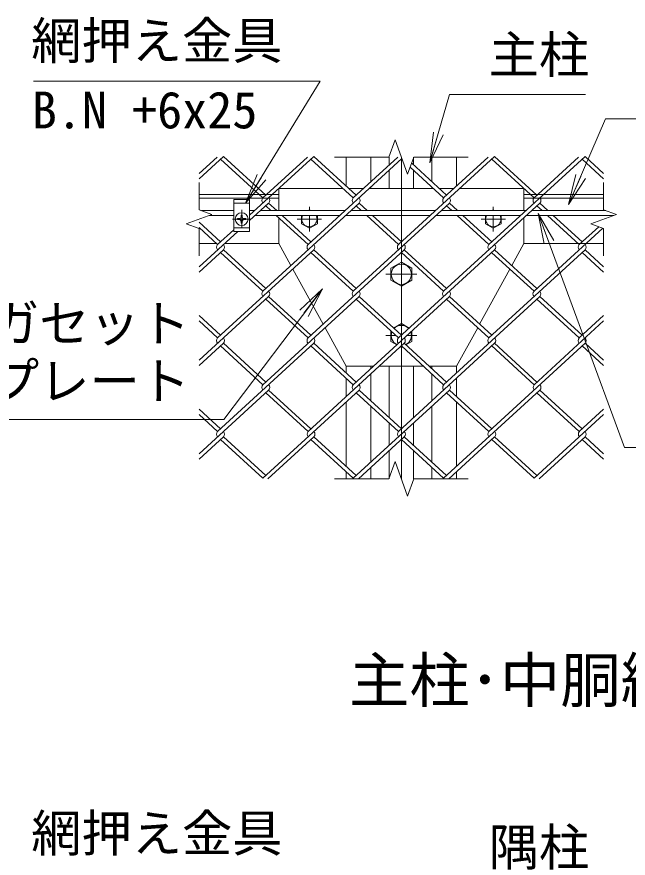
# Model space of a CAD drawing. Units: millimetres, scale not verified. Extents: x -10500 to 10500, y -7425 to 7425.
# Drawn here: x 3823 to 5818, y 1323 to 4069 of the extents above; entities that cross this region are included whole.
import ezdxf
from ezdxf.enums import TextEntityAlignment as Align

# ---------------------------------------------------------------- set-up
doc = ezdxf.new("R2010")
doc.units = ezdxf.units.MM
doc.header["$LTSCALE"] = 50
doc.linetypes.add('DASHED', pattern=[7.5, 6, -1.5])
doc.linetypes.add('USER1', pattern=[50.8, 31.75, -6.35, 6.35, -6.35])
for name, color, linetype, lineweight in [('0-0_D-STR3', 3, 'Continuous', 13), ('0-1_D-STR1', 1, 'Continuous', 18), ('0-2_D-BMK', 2, 'USER1', 13), ('0-4_D-STR-TXT', 7, 'Continuous', 9), ('0-5_D-STR2', 7, 'Continuous', 9), ('0-6_D-STR-DIM', 7, 'Continuous', 9), ('0-7_0', 7, 'Continuous', 9)]:
    doc.layers.add(name, color=color, linetype=linetype, lineweight=lineweight)
doc.layers.add('0-3_D-TTL-TXT', color=7, linetype='Continuous')
doc.styles.add('ＭＳ ゴシック', font='')
doc.styles.get('ＭＳ ゴシック').set_extended_font_data('MS Gothic')

# ---------------------------------------------------------------- blocks, each defined once
blk = doc.blocks.new('_Open')
at = {"layer": '0-7_0'}
blk.add_line((-50, 8.33), (0, 0), dxfattribs=at)
blk.add_lwpolyline([(-50, -8.33), (0, 0), (-50, 0)], dxfattribs=at)

msp = doc.modelspace()

# ---------------------------------------------------------------- linework, layer by layer
at = {"layer": '0-0_D-STR3'}
for p, q in [((4677.63, 3508.99), (4677.63, 3436.99)), ((4677.63, 3508.99), (4887.46, 3508.99)), ((4906.4, 3508.99), (4954.41, 3508.99)), ((4972.88, 3508.99), (5182.37, 3508.99)), ((5201.32, 3508.99), (5248.85, 3508.99)), ((5267.8, 3508.99), (5477.63, 3508.99)), ((5477.63, 3508.99), (5477.63, 3436.99)), ((4530.72, 3472.99), (4582.72, 3472.99)), ((4530.72, 3368.99), (4530.72, 3472.99)), ((4582.72, 3472.99), (4582.72, 3368.99)), ((4530.72, 3436.99), (4425.27, 3436.99)), ((4582.72, 3436.99), (4599.4, 3436.99)), ((4618.35, 3436.99), (4894.31, 3436.99)), ((4774.12, 3436.99), (4777.63, 3439.01)), ((4777.63, 3439.01), (4781.13, 3436.99)), ((4913.26, 3436.99), (5189.22, 3436.99)), ((5208.17, 3436.99), (5484.13, 3436.99)), ((5377.63, 3439.01), (5374.12, 3436.99)), ((5381.13, 3436.99), (5377.63, 3439.01)), ((5503.08, 3436.99), (5745.27, 3436.99)), ((4530.72, 3420.99), (4450.6, 3420.99)), ((4549.4, 3410.56), (4543.32, 3410.45)), ((4543.32, 3410.45), (4543.32, 3407.53)), ((4543.32, 3410.45), (4543.32, 3407.53)), ((4549.4, 3407.42), (4543.32, 3407.53)), ((4553.12, 3412.45), (4549.4, 3410.56)), ((4553.12, 3405.53), (4549.4, 3407.42)), ((4553.19, 3412.52), (4555.15, 3416.21)), ((4553.19, 3405.46), (4555.15, 3401.77)), ((4555.26, 3422.39), (4555.15, 3416.21)), ((4555.16, 3422.39), (4558.18, 3422.39)), ((4558.18, 3422.39), (4558.29, 3416.21)), ((4560.25, 3412.52), (4558.29, 3416.21)), ((4560.25, 3405.46), (4558.29, 3401.77)), ((4560.32, 3412.45), (4564.04, 3410.56)), ((4560.32, 3405.53), (4564.04, 3407.42)), ((4564.04, 3407.42), (4570.12, 3407.53)), ((4600.89, 3420.99), (4876.85, 3420.99)), ((4677.63, 3413.67), (4677.63, 3328.99)), ((4751.63, 3393.98), (4751.63, 3420.99)), ((4803.63, 3420.99), (4803.63, 3393.98)), ((4895.8, 3420.99), (5171.76, 3420.99)), ((5190.71, 3420.99), (5466.67, 3420.99)), ((5351.63, 3420.99), (5351.63, 3393.98)), ((5403.63, 3393.98), (5403.63, 3420.99)), ((5477.63, 3413.67), (5477.63, 3328.99)), ((5485.62, 3420.99), (5770.6, 3420.99)), ((4555.26, 3395.59), (4555.15, 3401.77)), ((4555.26, 3395.59), (4558.18, 3395.59)), ((4558.18, 3395.59), (4558.29, 3401.77)), ((4777.63, 3378.97), (4751.63, 3393.98)), ((4803.63, 3393.98), (4777.63, 3378.97)), ((5351.63, 3393.98), (5377.63, 3378.97)), ((5377.63, 3378.97), (5403.63, 3393.98)), ((4582.72, 3368.99), (4530.72, 3368.99)), ((4677.63, 3328.99), (4717.09, 3257.24)), ((5438.16, 3257.24), (5477.63, 3328.99)), ((4723.44, 3245.69), (4822.26, 3066.01)), ((5332.99, 3066.01), (5431.81, 3245.69)), ((5077.63, 3189.73), (5043.63, 3209.36)), ((5111.63, 3209.36), (5077.63, 3189.73)), ((4828.61, 3054.47), (4897.63, 2928.99)), ((5051.87, 3053.38), (5077.63, 3068.25)), ((5077.63, 3068.25), (5103.39, 3053.38)), ((5043.63, 3009.36), (5043.63, 3043.57)), ((5111.63, 3043.57), (5111.63, 3009.36)), ((5062.44, 2998.5), (5043.63, 3009.36)), ((5111.63, 3009.36), (5092.81, 2998.5)), ((5077.63, 2989.73), (5074.06, 2991.79)), ((5081.19, 2991.79), (5077.63, 2989.73)), ((4897.63, 2928.99), (4986.59, 2928.99)), ((5005.53, 2928.99), (5149.72, 2928.99))]:
    msp.add_line(p, q, dxfattribs=at)
at = {"layer": '0-0_D-STR3', "linetype": 'DASHED'}
for p, q in [((4530.72, 3460.99), (4582.72, 3460.99)), ((4582.72, 3380.99), (4530.72, 3380.99))]:
    msp.add_line(p, q, dxfattribs=at)
at = {"layer": '0-0_D-STR3'}
for points in [[(4564.04, 3410.56), (4570.12, 3410.45), (4570.12, 3407.53)], [(5043.63, 3209.36), (5043.63, 3248.62), (5077.63, 3268.25)], [(5077.63, 3268.25), (5111.63, 3248.62), (5111.63, 3209.36)], [(5168.67, 2928.99), (5257.63, 2928.99), (5326.64, 3054.47)]]:
    msp.add_lwpolyline(points, dxfattribs=at)
for centre, radius in [((4556.72, 3408.99), 21), ((5077.63, 3228.99), 33)]:
    msp.add_circle(centre, radius, dxfattribs=at)
for centre, radius, start, end in [((4777.63, 3408.99), 25, 151.3146, 28.6854), ((5377.63, 3408.99), 25, 151.3146, 28.6854), ((5077.63, 3028.99), 33, 43.50354, 136.49646), ((5077.63, 3028.99), 33, 159.23811, 244.23811), ((5077.63, 3028.99), 33, 295.76189, 20.76189)]:
    msp.add_arc(centre, radius, start, end, dxfattribs=at)
at = {"layer": '0-1_D-STR1'}
for p, q in [((4897.63, 3611.61), (4897.63, 3517.03)), ((4977.63, 3611.61), (4977.63, 3530.26)), ((5037.63, 3611.61), (5037.63, 3585.24)), ((5117.63, 3611.61), (5117.63, 3585.68)), ((5177.63, 3530.7), (5177.63, 3611.61)), ((5257.63, 3517.03), (5257.63, 3611.61)), ((5037.63, 3568.31), (5037.63, 3508.99)), ((5117.63, 3568.31), (5117.63, 3508.99)), ((4677.63, 3488.99), (4417.63, 3488.99)), ((4977.63, 3513.33), (4977.63, 3508.99)), ((5177.63, 3508.99), (5177.63, 3513.33)), ((5737.63, 3488.99), (5477.63, 3488.99)), ((4475.13, 3328.99), (4417.63, 3328.99)), ((4677.63, 3328.99), (4500.48, 3328.99)), ((5737.63, 3328.99), (5477.63, 3328.99)), ((4897.63, 2928.99), (4897.63, 2907.12)), ((4977.63, 2928.99), (4977.63, 2920.78)), ((5037.63, 2928.99), (5037.63, 2761.47)), ((5117.63, 2928.99), (5117.63, 2761.47)), ((5177.63, 2920.78), (5177.63, 2928.99)), ((5257.63, 2907.12), (5257.63, 2928.99)), ((4897.63, 2889.75), (4897.63, 2830.11)), ((4977.63, 2903.42), (4977.63, 2816.45)), ((5177.63, 2816.45), (5177.63, 2903.42)), ((5257.63, 2830.11), (5257.63, 2889.75)), ((4897.63, 2812.75), (4897.63, 2602.16)), ((5257.63, 2602.16), (5257.63, 2812.75)), ((4977.63, 2799.09), (4977.63, 2615.82)), ((5177.63, 2615.82), (5177.63, 2799.09)), ((5037.63, 2744.11), (5037.63, 2670.8)), ((5117.63, 2744.11), (5117.63, 2670.8)), ((5037.63, 2653.44), (5037.63, 2561.63)), ((5117.63, 2653.44), (5117.63, 2561.63)), ((4897.63, 2584.8), (4897.63, 2561.63)), ((4977.63, 2598.46), (4977.63, 2561.63)), ((5177.63, 2561.63), (5177.63, 2598.46)), ((5257.63, 2561.63), (5257.63, 2584.8))]:
    msp.add_line(p, q, dxfattribs=at)
at = {"layer": '0-1_D-STR1', "linetype": 'DASHED'}
for p, q in [((4677.63, 3476.99), (4417.63, 3476.99)), ((5737.63, 3476.99), (5477.63, 3476.99))]:
    msp.add_line(p, q, dxfattribs=at)
at = {"layer": '0-2_D-BMK'}
for p, q in [((5077.63, 2561.63), (5077.63, 3611.61)), ((4556.72, 3438.75), (4556.72, 3379.23)), ((4777.63, 3448.99), (4777.63, 3436.99)), ((5377.63, 3448.99), (5377.63, 3436.99)), ((4526.96, 3408.99), (4586.48, 3408.99)), ((4737.63, 3408.99), (4817.63, 3408.99)), ((4777.63, 3420.99), (4777.63, 3368.99)), ((5417.63, 3408.99), (5337.63, 3408.99)), ((5377.63, 3420.99), (5377.63, 3368.99)), ((5128.63, 3228.99), (5026.63, 3228.99)), ((5059.54, 3028.99), (5026.63, 3028.99)), ((5128.63, 3028.99), (5095.72, 3028.99))]:
    msp.add_line(p, q, dxfattribs=at)
at = {"layer": '0-4_D-STR-TXT'}
for points in [[(3877.88, 3859.58), (4812.93, 3859.58), (4569.99, 3462.69)], [(5678.47, 3815.15), (5235.17, 3815.15), (5170.68, 3594.43)], [(6516.16, 3736.31), (5743.54, 3736.31), (5623.99, 3458.33)], [(6257.91, 2663.75), (5805.72, 2663.75), (5525.22, 3425.63)], [(3752.51, 2755.4), (4498.48, 2755.4), (4818.88, 3179.79)]]:
    msp.add_lwpolyline(points, dxfattribs=at)
at = {"layer": '0-5_D-STR2'}
for p, q in [((4497.28, 3613.65), (4417.63, 3540.66)), ((4476.58, 3611.61), (4417.63, 3557.59)), ((4625.79, 3478.53), (4487.81, 3604.97)), ((4635.26, 3487.21), (4497.28, 3613.65)), ((4771.49, 3611.61), (4626.02, 3478.31)), ((5079.44, 3606.63), (4773.24, 3326.05)), ((4920.7, 3478.53), (4782.72, 3604.97)), ((5066.4, 3611.61), (4920.94, 3478.31)), ((5381.99, 3613.63), (5068.15, 3326.05)), ((5360.84, 3611.61), (5215.61, 3478.53)), ((5676.9, 3613.63), (5363.06, 3326.05)), ((5510.52, 3478.53), (5372.54, 3604.97)), ((5519.99, 3487.21), (5382.01, 3613.65)), ((5655.75, 3611.61), (5510.52, 3478.53)), ((5737.63, 3540.62), (5667.43, 3604.95)), ((5737.63, 3557.98), (5676.9, 3613.63)), ((5215.61, 3478.53), (5106.59, 3578.42)), ((5225.08, 3487.21), (5111.33, 3591.44)), ((4644.73, 3461.17), (4582.72, 3404.34)), ((4939.64, 3461.17), (4625.79, 3173.57)), ((4671.12, 3436.99), (4644.73, 3461.17)), ((5234.56, 3461.17), (4920.7, 3173.57)), ((4966.03, 3436.99), (4939.64, 3461.17)), ((5529.47, 3461.17), (5215.61, 3173.57)), ((5260.94, 3436.99), (5234.56, 3461.17)), ((5555.85, 3436.99), (5529.47, 3461.17)), ((4652.18, 3436.99), (4635.26, 3452.49)), ((4947.09, 3436.99), (4930.17, 3452.49)), ((5242, 3436.99), (5225.08, 3452.49)), ((5536.91, 3436.99), (5519.99, 3452.49)), ((4773.24, 3326.05), (4669.64, 3420.99)), ((4782.72, 3334.73), (4688.58, 3420.99)), ((5068.15, 3326.05), (4964.55, 3420.99)), ((5077.63, 3334.73), (4983.49, 3420.99)), ((5363.06, 3326.05), (5259.46, 3420.99)), ((5372.54, 3334.73), (5278.4, 3420.99)), ((5657.98, 3326.05), (5554.37, 3420.99)), ((5667.45, 3334.73), (5573.32, 3420.99)), ((4487.81, 3334.73), (4417.63, 3399.04)), ((4478.33, 3326.05), (4417.63, 3381.68)), ((5734.92, 3379.19), (5510.52, 3173.57)), ((5721.36, 3384.13), (5657.98, 3326.05)), ((4544.14, 3368.99), (4417.63, 3253.06)), ((4530.72, 3374.06), (4478.33, 3326.05)), ((4497.28, 3308.69), (4417.63, 3235.7)), ((4792.19, 3308.69), (4478.33, 3021.09)), ((4625.79, 3173.57), (4487.81, 3300.01)), ((4635.26, 3182.25), (4497.28, 3308.69)), ((5087.1, 3308.69), (4773.24, 3021.09)), ((4920.7, 3173.57), (4782.72, 3300.01)), ((4930.17, 3182.25), (4792.19, 3308.69)), ((5382.01, 3308.69), (5068.15, 3021.09)), ((5215.61, 3173.57), (5077.63, 3300.01)), ((5225.08, 3182.25), (5087.1, 3308.69)), ((5676.92, 3308.69), (5363.06, 3021.09)), ((5510.52, 3173.57), (5373.36, 3299.25)), ((5519.99, 3182.25), (5382.01, 3308.69)), ((5737.63, 3235.7), (5667.45, 3300.01)), ((5737.63, 3253.06), (5676.92, 3308.69)), ((4644.73, 3156.21), (4417.63, 2948.11)), ((4939.64, 3156.21), (4625.79, 2868.61)), ((4773.24, 3021.09), (4635.26, 3147.53)), ((4782.72, 3029.77), (4644.73, 3156.21)), ((5234.56, 3156.21), (4920.7, 2868.61)), ((5068.15, 3021.09), (4930.17, 3147.53)), ((5077.63, 3029.77), (4939.64, 3156.21)), ((5529.47, 3156.21), (5215.61, 2868.61)), ((5363.06, 3021.09), (5225.08, 3147.53)), ((5372.54, 3029.77), (5234.55, 3156.21)), ((5657.98, 3021.09), (5519.99, 3147.53)), ((5667.45, 3029.77), (5529.47, 3156.21)), ((4487.81, 3029.77), (4417.63, 3094.08)), ((4478.33, 3021.09), (4417.63, 3076.72)), ((5737.63, 3076.72), (5510.52, 2868.61)), ((5737.63, 3094.08), (5657.98, 3021.09)), ((4497.28, 3003.73), (4417.63, 2930.74)), ((4792.19, 3003.73), (4478.33, 2716.13)), ((4625.79, 2868.61), (4487.81, 2995.05)), ((4635.26, 2877.29), (4497.28, 3003.73)), ((5087.1, 3003.73), (4773.24, 2716.13)), ((4920.7, 2868.61), (4782.72, 2995.05)), ((4930.17, 2877.29), (4792.19, 3003.73)), ((5382.01, 3003.73), (5068.15, 2716.13)), ((5215.61, 2868.61), (5077.63, 2995.05)), ((5225.08, 2877.29), (5087.1, 3003.73)), ((5676.92, 3003.73), (5363.06, 2716.13)), ((5510.52, 2868.61), (5372.54, 2995.05)), ((5519.99, 2877.29), (5382.01, 3003.73)), ((5737.63, 2930.74), (5667.45, 2995.05)), ((5737.63, 2948.11), (5676.92, 3003.73)), ((4644.73, 2851.25), (4417.63, 2643.15)), ((4939.64, 2851.25), (4625.79, 2563.65)), ((4773.24, 2716.13), (4635.26, 2842.57)), ((4782.72, 2724.81), (4644.73, 2851.25)), ((5234.56, 2851.25), (4920.7, 2563.65)), ((5068.15, 2716.13), (4930.17, 2842.57)), ((5077.63, 2724.81), (4939.64, 2851.25)), ((5529.47, 2851.25), (5215.61, 2563.65)), ((5363.06, 2716.13), (5225.08, 2842.57)), ((5372.54, 2724.81), (5234.56, 2851.25)), ((5657.98, 2716.13), (5519.99, 2842.57)), ((5667.45, 2724.81), (5529.47, 2851.25)), ((4487.81, 2724.81), (4417.63, 2789.12)), ((5737.63, 2789.12), (5657.98, 2716.13)), ((4478.33, 2716.13), (4417.63, 2771.76)), ((5737.63, 2771.76), (5510.52, 2563.65)), ((4497.28, 2698.77), (4417.63, 2625.79)), ((4635.26, 2572.34), (4497.28, 2698.77)), ((4792.19, 2698.77), (4642.53, 2561.63)), ((4930.17, 2572.34), (4792.19, 2698.77)), ((5087.1, 2698.77), (4937.44, 2561.63)), ((5225.08, 2572.34), (5087.1, 2698.77)), ((5382.01, 2698.77), (5232.35, 2561.63)), ((5519.99, 2572.34), (5382.01, 2698.77)), ((5676.92, 2698.77), (5527.26, 2561.63)), ((5737.63, 2643.15), (5676.92, 2698.77)), ((4625.79, 2563.65), (4487.81, 2690.09)), ((4920.7, 2563.65), (4782.72, 2690.09)), ((5215.61, 2563.65), (5077.63, 2690.09)), ((5510.52, 2563.65), (5372.54, 2690.09)), ((5737.63, 2625.79), (5667.45, 2690.09))]:
    msp.add_line(p, q, dxfattribs=at)
msp.add_lwpolyline([(4930.17, 3487.21), (4792.19, 3613.65), (4582.72, 3421.7)], dxfattribs=at)
for centre, start, end in [((4635.47, 3469.61), 137.5, 222.5), ((4635.47, 3469.61), 317.5, 42.5), ((4930.38, 3469.61), 137.5, 222.5), ((4930.38, 3469.61), 317.5, 42.5), ((5225.3, 3469.61), 137.5, 222.5), ((5225.3, 3469.61), 317.5, 42.5), ((5520.21, 3469.61), 137.5, 222.5), ((5520.21, 3469.61), 317.5, 42.5), ((4487.81, 3317.37), 137.5, 222.5), ((4487.81, 3317.37), 317.5, 42.5), ((4782.72, 3317.37), 137.5, 222.5), ((4782.72, 3317.37), 317.5, 42.5), ((5077.63, 3317.37), 137.5, 222.5), ((5077.63, 3317.37), 317.5, 42.5), ((5372.54, 3317.37), 137.5, 222.5), ((5372.54, 3317.37), 317.5, 42.5), ((5667.66, 3317.13), 137.5, 222.5), ((5667.66, 3317.13), 317.5, 42.5), ((4635.24, 3164.87), 137.5, 222.5), ((4635.24, 3164.87), 317.5, 42.5), ((4930.15, 3164.87), 137.5, 222.5), ((4930.15, 3164.87), 317.5, 42.5), ((5225.06, 3164.87), 137.5, 222.5), ((5225.06, 3164.87), 317.5, 42.5), ((5519.97, 3164.87), 137.5, 222.5), ((5519.97, 3164.87), 317.5, 42.5), ((4487.81, 3012.41), 137.5, 222.5), ((4487.81, 3012.41), 317.5, 42.5), ((4782.72, 3012.41), 137.5, 222.5), ((4782.72, 3012.41), 317.5, 42.5), ((5077.63, 3012.41), 137.5, 222.5), ((5077.63, 3012.41), 317.5, 42.5), ((5372.54, 3012.41), 137.5, 222.5), ((5372.54, 3012.41), 317.5, 42.5), ((5667.66, 3012.17), 137.5, 222.5), ((5667.66, 3012.17), 317.5, 42.5), ((4635.24, 2859.91), 137.5, 222.5), ((4635.24, 2859.91), 317.5, 42.5), ((4930.15, 2859.91), 137.5, 222.5), ((4930.15, 2859.91), 317.5, 42.5), ((5225.32, 2859.72), 137.5, 222.5), ((5225.32, 2859.72), 317.5, 42.5), ((5520.23, 2859.72), 137.5, 222.5), ((5520.23, 2859.72), 317.5, 42.5), ((4487.81, 2707.45), 137.5, 222.5), ((4487.81, 2707.45), 317.5, 42.5), ((4782.95, 2707.24), 137.5, 222.5), ((4782.95, 2707.24), 317.5, 42.5), ((5077.86, 2707.24), 137.5, 222.5), ((5077.86, 2707.24), 317.5, 42.5), ((5372.77, 2707.24), 137.5, 222.5), ((5372.77, 2707.24), 317.5, 42.5), ((5667.9, 2707), 137.5, 222.5), ((5667.9, 2707), 317.5, 42.5)]:
    msp.add_arc(centre, 12.85, start, end, dxfattribs=at)
at = {"layer": '0-6_D-STR-DIM'}
for p, q in [((5036.58, 3611.61), (5057.11, 3667.99)), ((5057.11, 3667.99), (5098.15, 3555.22)), ((5036.58, 3611.61), (4859.63, 3611.61)), ((5098.15, 3555.22), (5118.67, 3611.61)), ((5295.63, 3611.61), (5118.67, 3611.61)), ((4417.63, 3528.99), (4417.63, 3439.77)), ((5737.63, 3528.99), (5737.63, 3439.77)), ((4417.63, 3378.21), (4417.63, 3288.99)), ((5737.63, 3378.21), (5737.63, 3288.99)), ((5036.58, 2561.63), (5057.11, 2618.01)), ((5057.11, 2618.01), (5098.15, 2505.25)), ((5036.58, 2561.63), (4859.63, 2561.63)), ((5098.15, 2505.25), (5118.67, 2561.63)), ((5295.63, 2561.63), (5118.67, 2561.63))]:
    msp.add_line(p, q, dxfattribs=at)
for points in [[(4417.63, 3378.21), (4375.34, 3393.6), (4459.91, 3424.38), (4417.63, 3439.77)], [(5737.63, 3378.21), (5695.34, 3393.6), (5779.91, 3424.38), (5737.63, 3439.77)]]:
    msp.add_lwpolyline(points, dxfattribs=at)

# ---------------------------------------------------------------- block references
at = {"layer": '0-4_D-STR-TXT', "xscale": 2, "yscale": 2}
for p, rotation in [((5170.12, 3592.51), 253.7123), ((4568.95, 3460.99), 238.52872), ((5623.2, 3456.49), 246.72856), ((5524.53, 3427.5), 110.21266), ((4820.09, 3181.38), 52.94817)]:
    msp.add_blockref('_Open', p, dxfattribs=dict(at, rotation=rotation))

# ---------------------------------------------------------------- texts
at = {"layer": '0-3_D-TTL-TXT', "style": 'ＭＳ ゴシック'}
msp.add_text('主柱･中胴縁取付詳細', height=144.4, dxfattribs=at).set_placement((4907.05, 1788.73), align=Align.BOTTOM_LEFT)
at = {"layer": '0-4_D-STR-TXT', "style": 'ＭＳ ゴシック'}
for s, p in [('網押え金具', (3870.27, 3895.17)), ('主柱', (5362.48, 3849.47)), ('B.N +6x25', (3872.06, 3669.07)), ('ガセット', (3732.21, 2972.61)), ('プレート', (3732.21, 2784.64)), ('網押え金具', (3870.27, 1308.76)), ('隅柱', (5362.48, 1263.06))]:
    msp.add_text(s, height=120.2, dxfattribs=at).set_placement(p, align=Align.BOTTOM_LEFT)

doc.saveas('drawing.dxf')
